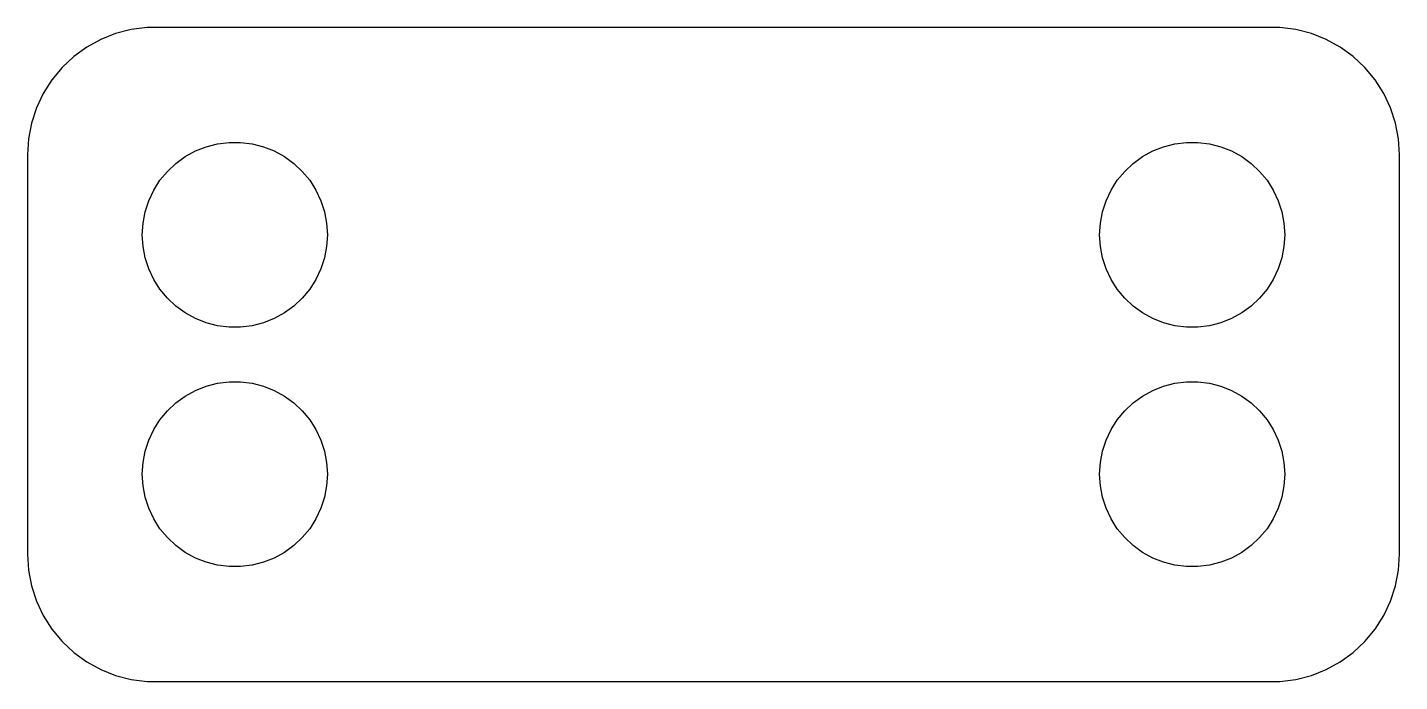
# Model space of a CAD drawing. Header units: metres. Extents: x -21.5 to 21.5, y -10.2 to 10.2.
import ezdxf

# ---------------------------------------------------------------- set-up
doc = ezdxf.new("R2010")
doc.units = ezdxf.units.M

msp = doc.modelspace()

# ---------------------------------------------------------------- linework, layer by layer
for p, q in [((-18.7361, 10.0542), (-19.2031, 9.86929)), ((-18.2495, 10.1791), (-18.7361, 10.0542)), ((-17.7512, 10.2421), (-18.2495, 10.1791)), ((17.7512, 10.2421), (-17.7512, 10.2421)), ((18.2495, 10.1791), (17.7512, 10.2421)), ((18.7361, 10.0542), (18.2495, 10.1791)), ((19.2031, 9.86929), (18.7361, 10.0542)), ((-19.6433, 9.6273), (-20.0497, 9.33205)), ((-19.2031, 9.86929), (-19.6433, 9.6273)), ((19.6433, 9.6273), (19.2031, 9.86929)), ((20.0497, 9.33205), (19.6433, 9.6273)), ((-20.0497, 9.33205), (-20.4159, 8.98817)), ((20.4159, 8.98817), (20.0497, 9.33205)), ((-20.7361, 8.60114), (-21.0052, 8.177)), ((-20.4159, 8.98817), (-20.7361, 8.60114)), ((20.7361, 8.60114), (20.4159, 8.98817)), ((21.0052, 8.177), (20.7361, 8.60114)), ((-21.0052, 8.177), (-21.2191, 7.72249)), ((21.2191, 7.72249), (21.0052, 8.177)), ((-21.2191, 7.72249), (-21.3743, 7.24475)), ((21.3743, 7.24475), (21.2191, 7.72249)), ((-21.3743, 7.24475), (-21.4684, 6.75133)), ((21.4684, 6.75133), (21.3743, 7.24475)), ((-21.4684, 6.75133), (-21.5, 6.25)), ((-16.2348, 6.37399), (-15.8961, 6.50806)), ((-15.8961, 6.50806), (-15.5434, 6.59863)), ((-15.5434, 6.59863), (-15.1821, 6.64427)), ((-15.1821, 6.64427), (-14.8179, 6.64427)), ((-14.8179, 6.64427), (-14.4566, 6.59863)), ((-14.4566, 6.59863), (-14.1038, 6.50806)), ((-14.1038, 6.50806), (-13.7652, 6.37399)), ((13.7652, 6.37399), (14.1038, 6.50806)), ((14.1038, 6.50806), (14.4566, 6.59863)), ((14.4566, 6.59863), (14.8179, 6.64427)), ((14.8179, 6.64427), (15.1821, 6.64427)), ((15.1821, 6.64427), (15.5434, 6.59863)), ((15.5434, 6.59863), (15.8961, 6.50806)), ((15.8961, 6.50806), (16.2348, 6.37399)), ((21.5, 6.25), (21.4684, 6.75133)), ((-21.5, 6.25), (-21.5, -6.25)), ((-16.8485, 5.98448), (-16.5539, 6.19855)), ((-16.5539, 6.19855), (-16.2348, 6.37399)), ((-13.7652, 6.37399), (-13.4461, 6.19855)), ((-13.4461, 6.19855), (-13.1515, 5.98448)), ((13.1515, 5.98448), (13.4461, 6.19855)), ((13.4461, 6.19855), (13.7652, 6.37399)), ((16.2348, 6.37399), (16.5539, 6.19855)), ((16.5539, 6.19855), (16.8485, 5.98448)), ((21.5, -6.25), (21.5, 6.25)), ((-17.3461, 5.45457), (-17.114, 5.73518)), ((-17.114, 5.73518), (-16.8485, 5.98448)), ((-13.1515, 5.98448), (-12.886, 5.73518)), ((-12.886, 5.73518), (-12.6538, 5.45457)), ((12.6538, 5.45457), (12.886, 5.73518)), ((12.886, 5.73518), (13.1515, 5.98448)), ((16.8485, 5.98448), (17.114, 5.73518)), ((17.114, 5.73518), (17.3461, 5.45457)), ((-17.5413, 5.14708), (-17.3461, 5.45457)), ((-12.6538, 5.45457), (-12.4587, 5.14708)), ((12.4587, 5.14708), (12.6538, 5.45457)), ((17.3461, 5.45457), (17.5413, 5.14708)), ((-17.8089, 4.47119), (-17.6964, 4.81755)), ((-17.6964, 4.81755), (-17.5413, 5.14708)), ((-12.4587, 5.14708), (-12.3036, 4.81755)), ((-12.3036, 4.81755), (-12.1911, 4.47119)), ((12.1911, 4.47119), (12.3036, 4.81755)), ((12.3036, 4.81755), (12.4587, 5.14708)), ((17.5413, 5.14708), (17.6964, 4.81755)), ((17.6964, 4.81755), (17.8089, 4.47119)), ((-17.8771, 4.11346), (-17.8089, 4.47119)), ((-12.1911, 4.47119), (-12.1229, 4.11346)), ((12.1229, 4.11346), (12.1911, 4.47119)), ((17.8089, 4.47119), (17.8771, 4.11346)), ((-17.9, 3.75), (-17.8771, 4.11346)), ((-12.1229, 4.11346), (-12.1, 3.75)), ((12.1, 3.75), (12.1229, 4.11346)), ((17.8771, 4.11346), (17.9, 3.75)), ((-17.8771, 3.38652), (-17.9, 3.75)), ((-12.1, 3.75), (-12.1229, 3.38652)), ((12.1229, 3.38652), (12.1, 3.75)), ((17.9, 3.75), (17.8771, 3.38652)), ((-17.8089, 3.02879), (-17.8771, 3.38652)), ((-17.6964, 2.68243), (-17.8089, 3.02879)), ((-12.1911, 3.02879), (-12.3036, 2.68243)), ((-12.1229, 3.38652), (-12.1911, 3.02879)), ((12.1911, 3.02879), (12.1229, 3.38652)), ((12.3036, 2.68243), (12.1911, 3.02879)), ((17.8089, 3.02879), (17.6964, 2.68243)), ((17.8771, 3.38652), (17.8089, 3.02879)), ((-17.5413, 2.35291), (-17.6964, 2.68243)), ((-12.3036, 2.68243), (-12.4587, 2.35291)), ((12.4587, 2.35291), (12.3036, 2.68243)), ((17.6964, 2.68243), (17.5413, 2.35291)), ((-17.3461, 2.04541), (-17.5413, 2.35291)), ((-12.4587, 2.35291), (-12.6538, 2.04541)), ((12.6538, 2.04541), (12.4587, 2.35291)), ((17.5413, 2.35291), (17.3461, 2.04541)), ((-17.114, 1.7648), (-17.3461, 2.04541)), ((-16.8485, 1.5155), (-17.114, 1.7648)), ((-12.886, 1.7648), (-13.1515, 1.5155)), ((-12.6538, 2.04541), (-12.886, 1.7648)), ((12.886, 1.7648), (12.6538, 2.04541)), ((13.1515, 1.5155), (12.886, 1.7648)), ((17.114, 1.7648), (16.8485, 1.5155)), ((17.3461, 2.04541), (17.114, 1.7648)), ((-16.5539, 1.30144), (-16.8485, 1.5155)), ((-16.2348, 1.12599), (-16.5539, 1.30144)), ((-13.4461, 1.30144), (-13.7652, 1.12599)), ((-13.1515, 1.5155), (-13.4461, 1.30144)), ((13.4461, 1.30144), (13.1515, 1.5155)), ((13.7652, 1.12599), (13.4461, 1.30144)), ((16.5539, 1.30144), (16.2348, 1.12599)), ((16.8485, 1.5155), (16.5539, 1.30144)), ((-15.8961, 0.991928), (-16.2348, 1.12599)), ((-15.5434, 0.901352), (-15.8961, 0.991928)), ((-15.1821, 0.855713), (-15.5434, 0.901352)), ((-14.4566, 0.901352), (-14.8179, 0.855713)), ((-14.1038, 0.991928), (-14.4566, 0.901352)), ((-13.7652, 1.12599), (-14.1038, 0.991928)), ((14.1038, 0.991928), (13.7652, 1.12599)), ((14.4566, 0.901352), (14.1038, 0.991928)), ((14.8179, 0.855713), (14.4566, 0.901352)), ((15.5434, 0.901352), (15.1821, 0.855713)), ((15.8961, 0.991928), (15.5434, 0.901352)), ((16.2348, 1.12599), (15.8961, 0.991928)), ((-14.8179, 0.855713), (-15.1821, 0.855713)), ((15.1821, 0.855713), (14.8179, 0.855713)), ((-15.5434, -0.901352), (-15.1821, -0.855713)), ((-15.1821, -0.855713), (-14.8179, -0.855713)), ((-14.8179, -0.855713), (-14.4566, -0.901352)), ((14.4566, -0.901352), (14.8179, -0.855713)), ((14.8179, -0.855713), (15.1821, -0.855713)), ((15.1821, -0.855713), (15.5434, -0.901352)), ((-16.5539, -1.30144), (-16.2348, -1.12599)), ((-16.2348, -1.12599), (-15.8961, -0.991928)), ((-15.8961, -0.991928), (-15.5434, -0.901352)), ((-14.4566, -0.901352), (-14.1038, -0.991928)), ((-14.1038, -0.991928), (-13.7652, -1.12599)), ((-13.7652, -1.12599), (-13.4461, -1.30144)), ((13.4461, -1.30144), (13.7652, -1.12599)), ((13.7652, -1.12599), (14.1038, -0.991928)), ((14.1038, -0.991928), (14.4566, -0.901352)), ((15.5434, -0.901352), (15.8961, -0.991928)), ((15.8961, -0.991928), (16.2348, -1.12599)), ((16.2348, -1.12599), (16.5539, -1.30144)), ((-17.114, -1.7648), (-16.8485, -1.5155)), ((-16.8485, -1.5155), (-16.5539, -1.30144)), ((-13.4461, -1.30144), (-13.1515, -1.5155)), ((-13.1515, -1.5155), (-12.886, -1.7648)), ((12.886, -1.7648), (13.1515, -1.5155)), ((13.1515, -1.5155), (13.4461, -1.30144)), ((16.5539, -1.30144), (16.8485, -1.5155)), ((16.8485, -1.5155), (17.114, -1.7648)), ((-17.5413, -2.35291), (-17.3461, -2.04541)), ((-17.3461, -2.04541), (-17.114, -1.7648)), ((-12.886, -1.7648), (-12.6538, -2.04541)), ((-12.6538, -2.04541), (-12.4587, -2.35291)), ((12.4587, -2.35291), (12.6538, -2.04541)), ((12.6538, -2.04541), (12.886, -1.7648)), ((17.114, -1.7648), (17.3461, -2.04541)), ((17.3461, -2.04541), (17.5413, -2.35291)), ((-17.6964, -2.68243), (-17.5413, -2.35291)), ((-12.4587, -2.35291), (-12.3036, -2.68243)), ((12.3036, -2.68243), (12.4587, -2.35291)), ((17.5413, -2.35291), (17.6964, -2.68243)), ((-17.8089, -3.02879), (-17.6964, -2.68243)), ((-12.3036, -2.68243), (-12.1911, -3.02879)), ((12.1911, -3.02879), (12.3036, -2.68243)), ((17.6964, -2.68243), (17.8089, -3.02879)), ((-17.9, -3.75), (-17.8771, -3.38652)), ((-17.8771, -3.38652), (-17.8089, -3.02879)), ((-12.1911, -3.02879), (-12.1229, -3.38652)), ((-12.1229, -3.38652), (-12.1, -3.75)), ((12.1, -3.75), (12.1229, -3.38652)), ((12.1229, -3.38652), (12.1911, -3.02879)), ((17.8089, -3.02879), (17.8771, -3.38652)), ((17.8771, -3.38652), (17.9, -3.75)), ((-17.8771, -4.11346), (-17.9, -3.75)), ((-12.1, -3.75), (-12.1229, -4.11346)), ((12.1229, -4.11346), (12.1, -3.75)), ((17.9, -3.75), (17.8771, -4.11346)), ((-17.8089, -4.47119), (-17.8771, -4.11346)), ((-12.1229, -4.11346), (-12.1911, -4.47119)), ((12.1911, -4.47119), (12.1229, -4.11346)), ((17.8771, -4.11346), (17.8089, -4.47119)), ((-17.6964, -4.81755), (-17.8089, -4.47119)), ((-12.1911, -4.47119), (-12.3036, -4.81755)), ((12.3036, -4.81755), (12.1911, -4.47119)), ((17.8089, -4.47119), (17.6964, -4.81755)), ((-17.5413, -5.14708), (-17.6964, -4.81755)), ((-17.3461, -5.45457), (-17.5413, -5.14708)), ((-12.4587, -5.14708), (-12.6538, -5.45457)), ((-12.3036, -4.81755), (-12.4587, -5.14708)), ((12.4587, -5.14708), (12.3036, -4.81755)), ((12.6538, -5.45457), (12.4587, -5.14708)), ((17.5413, -5.14708), (17.3461, -5.45457)), ((17.6964, -4.81755), (17.5413, -5.14708)), ((-17.114, -5.73518), (-17.3461, -5.45457)), ((-12.6538, -5.45457), (-12.886, -5.73518)), ((12.886, -5.73518), (12.6538, -5.45457)), ((17.3461, -5.45457), (17.114, -5.73518)), ((-16.8485, -5.98448), (-17.114, -5.73518)), ((-16.5539, -6.19855), (-16.8485, -5.98448)), ((-13.1515, -5.98448), (-13.4461, -6.19855)), ((-12.886, -5.73518), (-13.1515, -5.98448)), ((13.1515, -5.98448), (12.886, -5.73518)), ((13.4461, -6.19855), (13.1515, -5.98448)), ((16.8485, -5.98448), (16.5539, -6.19855)), ((17.114, -5.73518), (16.8485, -5.98448)), ((-21.5, -6.25), (-21.4684, -6.75133)), ((-16.2348, -6.37399), (-16.5539, -6.19855)), ((-15.8961, -6.50806), (-16.2348, -6.37399)), ((-13.7652, -6.37399), (-14.1038, -6.50806)), ((-13.4461, -6.19855), (-13.7652, -6.37399)), ((13.7652, -6.37399), (13.4461, -6.19855)), ((14.1038, -6.50806), (13.7652, -6.37399)), ((16.2348, -6.37399), (15.8961, -6.50806)), ((16.5539, -6.19855), (16.2348, -6.37399)), ((21.4684, -6.75133), (21.5, -6.25)), ((-21.4684, -6.75133), (-21.3743, -7.24475)), ((-15.5434, -6.59863), (-15.8961, -6.50806)), ((-15.1821, -6.64427), (-15.5434, -6.59863)), ((-14.8179, -6.64427), (-15.1821, -6.64427)), ((-14.4566, -6.59863), (-14.8179, -6.64427)), ((-14.1038, -6.50806), (-14.4566, -6.59863)), ((14.4566, -6.59863), (14.1038, -6.50806)), ((14.8179, -6.64427), (14.4566, -6.59863)), ((15.1821, -6.64427), (14.8179, -6.64427)), ((15.5434, -6.59863), (15.1821, -6.64427)), ((15.8961, -6.50806), (15.5434, -6.59863)), ((21.3743, -7.24475), (21.4684, -6.75133)), ((-21.3743, -7.24475), (-21.2191, -7.72249)), ((21.2191, -7.72249), (21.3743, -7.24475)), ((-21.2191, -7.72249), (-21.0052, -8.177)), ((21.0052, -8.177), (21.2191, -7.72249)), ((-21.0052, -8.177), (-20.7361, -8.60114)), ((20.7361, -8.60114), (21.0052, -8.177)), ((-20.7361, -8.60114), (-20.4159, -8.98817)), ((-20.4159, -8.98817), (-20.0497, -9.33205)), ((20.0497, -9.33205), (20.4159, -8.98817)), ((20.4159, -8.98817), (20.7361, -8.60114)), ((-20.0497, -9.33205), (-19.6433, -9.6273)), ((19.6433, -9.6273), (20.0497, -9.33205)), ((-19.6433, -9.6273), (-19.2031, -9.86929)), ((-19.2031, -9.86929), (-18.7361, -10.0542)), ((18.7361, -10.0542), (19.2031, -9.86929)), ((19.2031, -9.86929), (19.6433, -9.6273)), ((-18.7361, -10.0542), (-18.2495, -10.1791)), ((-18.2495, -10.1791), (-17.7512, -10.2421)), ((-17.7512, -10.2421), (17.7512, -10.2421)), ((17.7512, -10.2421), (18.2495, -10.1791)), ((18.2495, -10.1791), (18.7361, -10.0542))]:
    msp.add_line(p, q)

doc.saveas('drawing.dxf')
